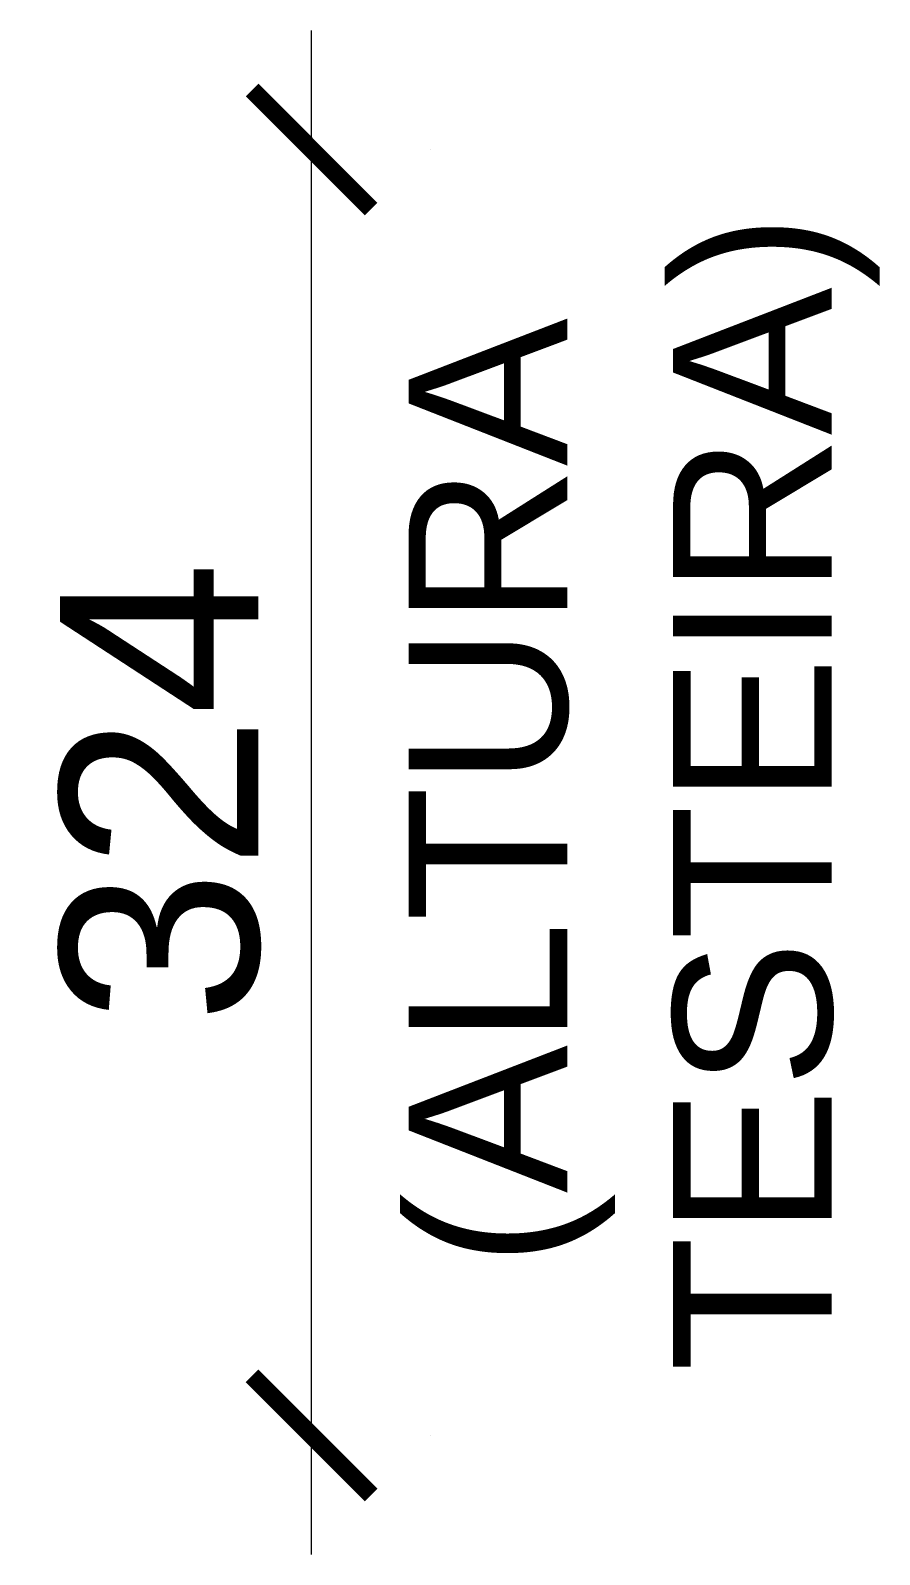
# Model space of a CAD drawing. Header units: millimetres. Extents: x -63251 to 507826, y 5339 to 217512.
# Drawn here: x 337010.7 to 337224.7, y 217127.6 to 217511.6 of the extents above; entities that cross this region are included whole.
import ezdxf

# ---------------------------------------------------------------- set-up
doc = ezdxf.new("R2010")
doc.units = ezdxf.units.MM
doc.header["$PDMODE"] = 3
doc.layers.add('ARQ-COTA', color=12, linetype='Continuous', lineweight=9)
doc.layers.add('COTAS', color=9, linetype='Continuous')
doc.styles.add('PADRÃO', font='arial.ttf')
doc.dimstyles.new('1-20', dxfattribs={"dimscale": 20, "dimtxt": 2.5, "dimasz": 1.5, "dimexe": 1.5, "dimexo": 1.5, "dimtad": 1, "dimtxsty": 'PADRÃO', "dimblk": 'ARCHTICK', "dimcen": 2.5, "dimdle": 1.5, "dimclrd": 9, "dimclre": 9, "dimclrt": 6, "dimadec": 0, "dimazin": 0, "dimtfac": 1, "dimtmove": 0, "dimatfit": 3, "dimfxl": 1.25, "dimlwd": -1, "dimlwe": -1, "dimarcsym": 0})

# ---------------------------------------------------------------- blocks, each defined once
blk = doc.blocks.new('_ArchTick')
at = {"color": 0, "linetype": 'ByBlock', "const_width": 0.15}
blk.add_lwpolyline([(-0.5, -0.5), (0.5, 0.5)], dxfattribs=at)
blk = doc.blocks.new('*D60')
at = {"layer": 'ARQ-COTA', "color": 9, "transparency": 16777216}
for p, q in [((337081.53, 217127.59), (337081.53, 217511.59)), ((337111.53, 217481.59), (337111.53, 217481.59)), ((337111.53, 217157.59), (337111.53, 217157.59))]:
    blk.add_line(p, q, dxfattribs=at)
at = {"layer": 'Defpoints', "color": 0, "transparency": 16777216}
for p in [(337081.53, 217481.59), (337081.53, 217481.59), (337081.53, 217157.59)]:
    blk.add_point(p, dxfattribs=at)
at = {"layer": 'ARQ-COTA', "color": 9, "transparency": 16777216, "xscale": 30, "yscale": 30, "zscale": 30}
for p, rotation in [((337081.53, 217481.59), 90), ((337081.53, 217157.59), 270)]:
    blk.add_blockref('_ArchTick', p, dxfattribs=dict(at, rotation=rotation))
at = {"layer": 'ARQ-COTA', "color": 6, "transparency": 16777216, "insert": (337043.49, 217319.59), "char_height": 50, "attachment_point": 5, "rotation": 90, "style": 'PADRÃO'}
blk.add_mtext('324', dxfattribs=at)

msp = doc.modelspace()

# ---------------------------------------------------------------- texts
at = {"layer": 'COTAS', "color": 6, "insert": (337105.96, 217319.59), "char_height": 40, "width": 378.22515, "attachment_point": 2, "rotation": 90, "style": 'PADRÃO'}
msp.add_mtext('(ALTURA TESTEIRA)', dxfattribs=at)

# ---------------------------------------------------------------- dimensions: what is measured, and where the dimension line sits
at = {"layer": 'ARQ-COTA'}
dim = msp.add_linear_dim(base=(337081.533, 217481.59), p1=(337081.533, 217157.59), p2=(337081.533, 217481.59), angle=90, dimstyle='1-20', dxfattribs=at)
dim.commit()
dim.dimension.update_dxf_attribs({"geometry": '*D60', "text_midpoint": (337043.488, 217319.59)})

doc.saveas('drawing.dxf')
